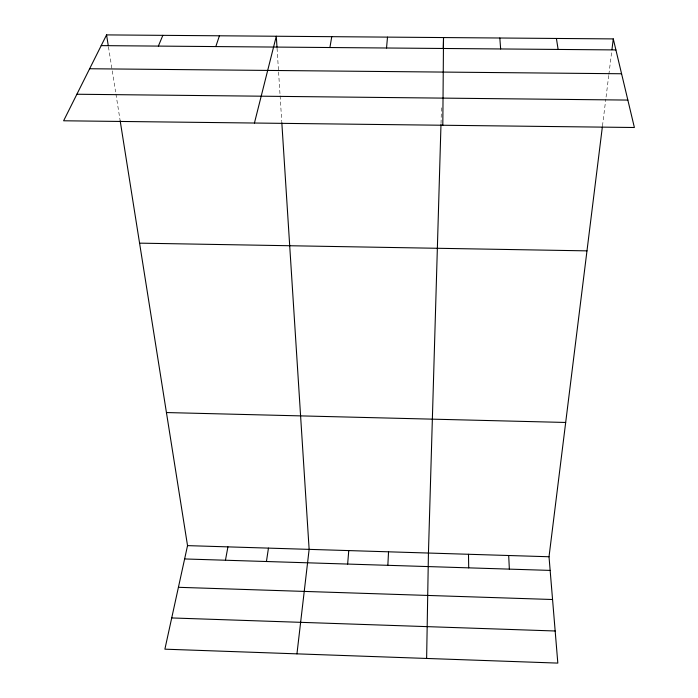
<?xml version="1.0" encoding="UTF-8"?>
<svg xmlns="http://www.w3.org/2000/svg" width="698" height="698" viewBox="0 0 698 698"><rect width="100%" height="100%" fill="white"/><g stroke="black" fill="none" stroke-linecap="round" stroke-linejoin="round"><path stroke-width="0.52" stroke-dasharray="3.49 2.62" d="M441.014 123.502L441.485 107.256M602.487 125.91L605.794 99.195M606.065 97.057L608.735 75.515M608.865 74.442L611.675 51.827M108.434 46.74L115.598 91.927M115.938 94.064L120.178 120.824M277.054 48.153L278.511 70.899M278.581 71.981L279.968 93.645M280.107 95.8L281.756 121.644"/><path stroke-width="1.05" d="M442.811 125.247L443.527 37.561L443.213 48.467M426.626 658.45L428.441 553.034L440.979 124.584M387.852 565.319L388.533 551.813M347.639 564.063L348.764 550.591M386.526 48.005L387.503 37.116M296.947 653.86L309.135 549.37L281.826 122.717M120.178 120.824L187.535 545.627L164.885 649.175L557.824 663.1L549.021 556.751L602.348 126.975M611.945 49.671L613.28 38.905L106.558 34.9L63.614 120.78L634.386 127.507L613.28 38.905M266.435 561.515L268.46 548.113M329.91 47.534L331.759 36.68M225.454 560.224L227.923 546.874M254.438 123.031L276.295 36.244L276.984 47.071M215.813 46.574L219.425 35.79M158.359 46.094L162.852 35.345M101.201 45.614L615.906 49.924M89.632 68.744L621.586 73.761M76.885 94.239L627.851 100.076M139.574 243.148L586.974 250.861M166.438 412.553L565.685 422.465M187.535 545.627L549.021 556.751M184.621 558.95L550.146 570.406M178.418 587.306L552.563 599.512M171.717 617.948L555.163 630.992M106.558 34.9L108.269 45.658M556.411 38.451L558.121 49.445M499.829 38.006L500.64 48.965M508.685 555.503L509.357 569.132M468.489 554.273L468.707 567.858"/></g></svg>
